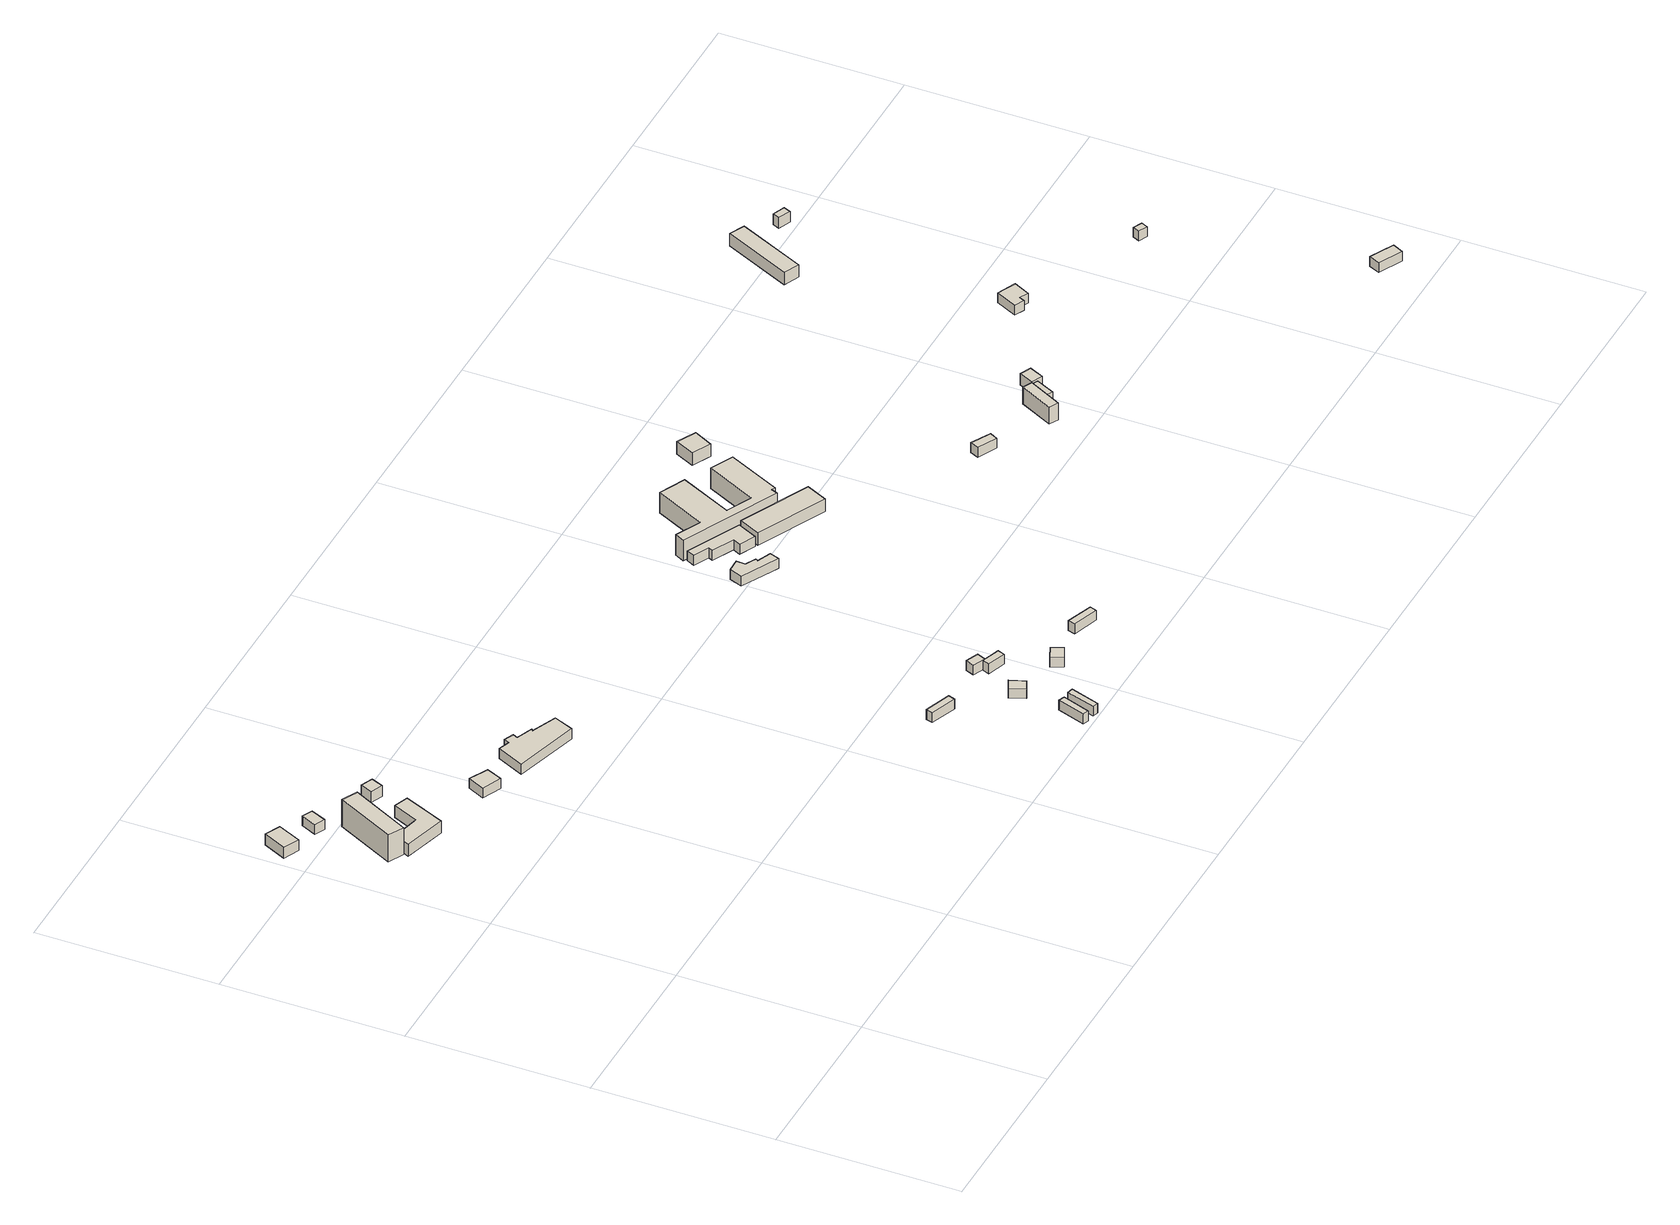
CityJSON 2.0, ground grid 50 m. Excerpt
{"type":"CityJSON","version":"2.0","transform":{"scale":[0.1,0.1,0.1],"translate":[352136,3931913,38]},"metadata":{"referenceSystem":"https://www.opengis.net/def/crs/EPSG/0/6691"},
"CityObjects":{
"building1":{"type":"Building","attributes":{"usage":"401","measuredHeight":4.2,"storeysAboveGround":1,"BuildingIDAttribute.prefecture":"14","BuildingIDAttribute.city":"14153","BuildingDetailAttribute.totalFloorArea":34.4,"BuildingDetailAttribute.buildingFootprintArea":34.4,"BuildingDetailAttribute.buildingStructureType":"610","BuildingDetailAttribute.buildingStructureOrgType":"2","BuildingDetailAttribute.orgUsage":"61","BuildingDetailAttribute.surveyYear":2015,"BuildingRiverFloodingRiskAttribute.description":"1","BuildingRiverFloodingRiskAttribute.rankOrg":"2","BuildingRiverFloodingRiskAttribute.depth":2.53,"BuildingRiverFloodingRiskAttribute.adminType":"2","BuildingRiverFloodingRiskAttribute.scale":"1","BuildingRiverFloodingRiskAttribute.duration":17.25},"geometry":[{"type":"Solid","lod":"1","boundaries":[[[[0,1,2,3]],[[2,4,5,3]],[[1,6,4,2]],[[0,7,6,1]],[[3,5,7,0]],[[4,6,7,5]]]]}]},
"building2":{"type":"Building","attributes":{"usage":"401","measuredHeight":8.5,"storeysAboveGround":1,"BuildingIDAttribute.prefecture":"14","BuildingIDAttribute.city":"14153","BuildingDetailAttribute.totalFloorArea":96.2,"BuildingDetailAttribute.buildingFootprintArea":96.2,"BuildingDetailAttribute.buildingStructureType":"610","BuildingDetailAttribute.buildingStructureOrgType":"2","BuildingDetailAttribute.orgUsage":"61","BuildingDetailAttribute.surveyYear":2015,"BuildingRiverFloodingRiskAttribute.description":"1","BuildingRiverFloodingRiskAttribute.rankOrg":"2","BuildingRiverFloodingRiskAttribute.depth":2.3,"BuildingRiverFloodingRiskAttribute.adminType":"2","BuildingRiverFloodingRiskAttribute.scale":"1","BuildingRiverFloodingRiskAttribute.duration":16.75},"geometry":[{"type":"Solid","lod":"1","boundaries":[[[[8,9,10,11]],[[10,12,13,11]],[[9,14,12,10]],[[8,15,14,9]],[[11,13,15,8]],[[12,14,15,13]]]]}]},
"building3":{"type":"Building","attributes":{"BuildingIDAttribute.prefecture":"14","BuildingIDAttribute.city":"14153","BuildingDetailAttribute.surveyYear":2015,"BuildingRiverFloodingRiskAttribute.description":"1","BuildingRiverFloodingRiskAttribute.rankOrg":"2","BuildingRiverFloodingRiskAttribute.depth":2.63,"BuildingRiverFloodingRiskAttribute.adminType":"2","BuildingRiverFloodingRiskAttribute.scale":"1","BuildingRiverFloodingRiskAttribute.duration":16.75},"geometry":[{"type":"Solid","lod":"1","boundaries":[[[[16,17,18,19]],[[18,20,21,19]],[[17,22,20,18]],[[16,23,22,17]],[[19,21,23,16]],[[20,22,23,21]]]]}]},
"building4":{"type":"Building","attributes":{"measuredHeight":4,"BuildingIDAttribute.prefecture":"14","BuildingIDAttribute.city":"14153","BuildingDetailAttribute.surveyYear":2015,"BuildingRiverFloodingRiskAttribute.description":"1","BuildingRiverFloodingRiskAttribute.rankOrg":"2","BuildingRiverFloodingRiskAttribute.depth":2.08,"BuildingRiverFloodingRiskAttribute.adminType":"2","BuildingRiverFloodingRiskAttribute.scale":"1","BuildingRiverFloodingRiskAttribute.duration":15.83},"geometry":[{"type":"Solid","lod":"1","boundaries":[[[[24,25,26,27,28,29]],[[28,30,31,29]],[[27,32,30,28]],[[26,33,32,27]],[[25,34,33,26]],[[24,35,34,25]],[[29,31,35,24]],[[30,32,33,34,35,31]]]]}]},
"building5":{"type":"Building","attributes":{"measuredHeight":3.6,"BuildingIDAttribute.prefecture":"14","BuildingIDAttribute.city":"14153","BuildingDetailAttribute.surveyYear":2015,"BuildingRiverFloodingRiskAttribute.description":"1","BuildingRiverFloodingRiskAttribute.rankOrg":"2","BuildingRiverFloodingRiskAttribute.depth":2.49,"BuildingRiverFloodingRiskAttribute.adminType":"2","BuildingRiverFloodingRiskAttribute.scale":"1","BuildingRiverFloodingRiskAttribute.duration":16.75},"geometry":[{"type":"Solid","lod":"1","boundaries":[[[[36,37,38,39]],[[38,40,41,39]],[[37,42,40,38]],[[36,43,42,37]],[[39,41,43,36]],[[40,42,43,41]]]]}]},
"building6":{"type":"Building","attributes":{"BuildingIDAttribute.prefecture":"14","BuildingIDAttribute.city":"14153","BuildingDetailAttribute.surveyYear":2015,"BuildingRiverFloodingRiskAttribute.description":"1","BuildingRiverFloodingRiskAttribute.rankOrg":"2","BuildingRiverFloodingRiskAttribute.depth":2.45,"BuildingRiverFloodingRiskAttribute.adminType":"2","BuildingRiverFloodingRiskAttribute.scale":"1","BuildingRiverFloodingRiskAttribute.duration":18.08},"geometry":[{"type":"Solid","lod":"1","boundaries":[[[[44,45,46,47]],[[46,48,49,47]],[[45,50,48,46]],[[44,51,50,45]],[[47,49,51,44]],[[48,50,51,49]]]]}]},
"building7":{"type":"Building","attributes":{"measuredHeight":3.5,"BuildingIDAttribute.prefecture":"14","BuildingIDAttribute.city":"14153","BuildingDetailAttribute.surveyYear":2015,"BuildingRiverFloodingRiskAttribute.description":"1","BuildingRiverFloodingRiskAttribute.rankOrg":"2","BuildingRiverFloodingRiskAttribute.depth":2.24,"BuildingRiverFloodingRiskAttribute.adminType":"2","BuildingRiverFloodingRiskAttribute.scale":"1","BuildingRiverFloodingRiskAttribute.duration":18.08},"geometry":[{"type":"Solid","lod":"1","boundaries":[[[[52,53,54,55,56,57,58,59,60,61]],[[60,62,63,61]],[[59,64,62,60]],[[58,65,64,59]],[[57,66,65,58]],[[56,67,66,57]],[[55,68,67,56]],[[54,69,68,55]],[[53,70,69,54]],[[52,71,70,53]],[[61,63,71,52]],[[62,64,65,66,67,68,69,70,71,63]]]]}]},
"building8":{"type":"Building","attributes":{"BuildingIDAttribute.prefecture":"14","BuildingIDAttribute.city":"14153","BuildingDetailAttribute.surveyYear":2015},"geometry":[{"type":"Solid","lod":"1","boundaries":[[[[72,73,74,75]],[[74,76,77,75]],[[73,78,76,74]],[[72,79,78,73]],[[75,77,79,72]],[[76,78,79,77]]]]}]},
"building9":{"type":"Building","attributes":{"BuildingIDAttribute.prefecture":"14","BuildingIDAttribute.city":"14153","BuildingDetailAttribute.surveyYear":2015},"geometry":[{"type":"Solid","lod":"1","boundaries":[[[[80,81,82,83]],[[82,84,85,83]],[[81,86,84,82]],[[80,87,86,81]],[[83,85,87,80]],[[84,86,87,85]]]]}]},
"building10":{"type":"Building","attributes":{"BuildingIDAttribute.prefecture":"14","BuildingIDAttribute.city":"14153","BuildingDetailAttribute.surveyYear":2015},"geometry":[{"type":"Solid","lod":"1","boundaries":[[[[88,89,90,91]],[[90,92,93,91]],[[89,94,92,90]],[[88,95,94,89]],[[91,93,95,88]],[[92,94,95,93]]]]}]},
"building11":{"type":"Building","attributes":{"BuildingIDAttribute.prefecture":"14","BuildingIDAttribute.city":"14153","BuildingDetailAttribute.surveyYear":2015},"geometry":[{"type":"Solid","lod":"1","boundaries":[[[[96,97,98,99]],[[98,100,101,99]],[[97,102,100,98]],[[96,103,102,97]],[[99,101,103,96]],[[100,102,103,101]]]]}]},
"building12":{"type":"Building","attributes":{"BuildingIDAttribute.prefecture":"14","BuildingIDAttribute.city":"14153","BuildingDetailAttribute.surveyYear":2015},"geometry":[{"type":"Solid","lod":"1","boundaries":[[[[104,105,106,107]],[[106,108,109,107]],[[105,110,108,106]],[[104,111,110,105]],[[107,109,111,104]],[[108,110,111,109]]]]}]},
"building13":{"type":"Building","attributes":{"BuildingIDAttribute.prefecture":"14","BuildingIDAttribute.city":"14153","BuildingDetailAttribute.surveyYear":2015},"geometry":[{"type":"Solid","lod":"1","boundaries":[[[[112,113,114,115]],[[114,116,117,115]],[[113,118,116,114]],[[112,119,118,113]],[[115,117,119,112]],[[116,118,119,117]]]]}]},
"building14":{"type":"Building","attributes":{"BuildingIDAttribute.prefecture":"14","BuildingIDAttribute.city":"14153","BuildingDetailAttribute.surveyYear":2015},"geometry":[{"type":"Solid","lod":"1","boundaries":[[[[120,121,122,123]],[[122,124,125,123]],[[121,126,124,122]],[[120,127,126,121]],[[123,125,127,120]],[[124,126,127,125]]]]}]},
"building15":{"type":"Building","attributes":{"BuildingIDAttribute.prefecture":"14","BuildingIDAttribute.city":"14153","BuildingDetailAttribute.surveyYear":2015},"geometry":[{"type":"Solid","lod":"1","boundaries":[[[[128,129,130,131]],[[130,132,133,131]],[[129,134,132,130]],[[128,135,134,129]],[[131,133,135,128]],[[132,134,135,133]]]]}]},
"building16":{"type":"Building","attributes":{"BuildingIDAttribute.prefecture":"14","BuildingIDAttribute.city":"14153","BuildingDetailAttribute.surveyYear":2015,"BuildingRiverFloodingRiskAttribute.description":"1","BuildingRiverFloodingRiskAttribute.rankOrg":"3","BuildingRiverFloodingRiskAttribute.depth":3.05,"BuildingRiverFloodingRiskAttribute.adminType":"2","BuildingRiverFloodingRiskAttribute.scale":"1","BuildingRiverFloodingRiskAttribute.duration":18.33},"geometry":[{"type":"Solid","lod":"1","boundaries":[[[[136,137,138,139,140,141,142,143]],[[142,144,145,143]],[[141,146,144,142]],[[140,147,146,141]],[[139,148,147,140]],[[138,149,148,139]],[[137,150,149,138]],[[136,151,150,137]],[[143,145,151,136]],[[144,146,147,148,149,150,151,145]]]]}]},
"building17":{"type":"Building","attributes":{"BuildingIDAttribute.prefecture":"14","BuildingIDAttribute.city":"14153","BuildingDetailAttribute.surveyYear":2015,"BuildingRiverFloodingRiskAttribute.description":"1","BuildingRiverFloodingRiskAttribute.rankOrg":"2","BuildingRiverFloodingRiskAttribute.depth":2.52,"BuildingRiverFloodingRiskAttribute.adminType":"2","BuildingRiverFloodingRiskAttribute.scale":"1","BuildingRiverFloodingRiskAttribute.duration":18.33},"geometry":[{"type":"Solid","lod":"1","boundaries":[[[[152,153,154,155,156,157,158,159]],[[158,160,161,159]],[[157,162,160,158]],[[156,163,162,157]],[[155,164,163,156]],[[154,165,164,155]],[[153,166,165,154]],[[152,167,166,153]],[[159,161,167,152]],[[160,162,163,164,165,166,167,161]]]]}]},
"building18":{"type":"Building","attributes":{"measuredHeight":7.6,"BuildingIDAttribute.prefecture":"14","BuildingIDAttribute.city":"14153","BuildingDetailAttribute.surveyYear":2015,"BuildingRiverFloodingRiskAttribute.description":"1","BuildingRiverFloodingRiskAttribute.rankOrg":"2","BuildingRiverFloodingRiskAttribute.depth":1.78,"BuildingRiverFloodingRiskAttribute.adminType":"2","BuildingRiverFloodingRiskAttribute.scale":"1","BuildingRiverFloodingRiskAttribute.duration":13.58},"geometry":[{"type":"Solid","lod":"1","boundaries":[[[[168,169,170,171,172,173,174,175,176,177,178,179]],[[178,180,181,179]],[[177,182,180,178]],[[176,183,182,177]],[[175,184,183,176]],[[174,185,184,175]],[[173,186,185,174]],[[172,187,186,173]],[[171,188,187,172]],[[170,189,188,171]],[[169,190,189,170]],[[168,191,190,169]],[[179,181,191,168]],[[180,182,183,184,185,186,187,188,189,190,191,181]]]]}]},
"building19":{"type":"Building","attributes":{"measuredHeight":4.7,"BuildingIDAttribute.prefecture":"14","BuildingIDAttribute.city":"14153","BuildingDetailAttribute.surveyYear":2015,"BuildingRiverFloodingRiskAttribute.description":"1","BuildingRiverFloodingRiskAttribute.rankOrg":"2","BuildingRiverFloodingRiskAttribute.depth":2.41,"BuildingRiverFloodingRiskAttribute.adminType":"2","BuildingRiverFloodingRiskAttribute.scale":"1","BuildingRiverFloodingRiskAttribute.duration":18.33},"geometry":[{"type":"Solid","lod":"1","boundaries":[[[[192,193,194,195]],[[194,196,197,195]],[[193,198,196,194]],[[192,199,198,193]],[[195,197,199,192]],[[196,198,199,197]]]]}]},
"building20":{"type":"Building","attributes":{"measuredHeight":4.1,"BuildingIDAttribute.prefecture":"14","BuildingIDAttribute.city":"14153","BuildingDetailAttribute.surveyYear":2015,"BuildingRiverFloodingRiskAttribute.description":"1","BuildingRiverFloodingRiskAttribute.rankOrg":"2","BuildingRiverFloodingRiskAttribute.depth":2.63,"BuildingRiverFloodingRiskAttribute.adminType":"2","BuildingRiverFloodingRiskAttribute.scale":"1","BuildingRiverFloodingRiskAttribute.duration":22.58},"geometry":[{"type":"Solid","lod":"1","boundaries":[[[[200,201,202,203]],[[202,204,205,203]],[[201,206,204,202]],[[200,207,206,201]],[[203,205,207,200]],[[204,206,207,205]]]]}]},
"building21":{"type":"Building","attributes":{"BuildingIDAttribute.prefecture":"14","BuildingIDAttribute.city":"14153","BuildingDetailAttribute.surveyYear":2015,"BuildingRiverFloodingRiskAttribute.description":"1","BuildingRiverFloodingRiskAttribute.rankOrg":"2","BuildingRiverFloodingRiskAttribute.depth":2.94,"BuildingRiverFloodingRiskAttribute.adminType":"2","BuildingRiverFloodingRiskAttribute.scale":"1","BuildingRiverFloodingRiskAttribute.duration":21.92},"geometry":[{"type":"Solid","lod":"1","boundaries":[[[[208,209,210,211]],[[210,212,213,211]],[[209,214,212,210]],[[208,215,214,209]],[[211,213,215,208]],[[212,214,215,213]]]]}]},
"building22":{"type":"Building","attributes":{"measuredHeight":5.4,"BuildingIDAttribute.prefecture":"14","BuildingIDAttribute.city":"14153","BuildingDetailAttribute.surveyYear":2015,"BuildingRiverFloodingRiskAttribute.description":"1","BuildingRiverFloodingRiskAttribute.rankOrg":"2","BuildingRiverFloodingRiskAttribute.depth":2.76,"BuildingRiverFloodingRiskAttribute.adminType":"2","BuildingRiverFloodingRiskAttribute.scale":"1","BuildingRiverFloodingRiskAttribute.duration":23},"geometry":[{"type":"Solid","lod":"1","boundaries":[[[[216,217,218,219]],[[218,220,221,219]],[[217,222,220,218]],[[216,223,222,217]],[[219,221,223,216]],[[220,222,223,221]]]]}]},
"building23":{"type":"Building","attributes":{"measuredHeight":4.7,"BuildingIDAttribute.prefecture":"14","BuildingIDAttribute.city":"14153","BuildingDetailAttribute.surveyYear":2015,"BuildingRiverFloodingRiskAttribute.description":"1","BuildingRiverFloodingRiskAttribute.rankOrg":"2","BuildingRiverFloodingRiskAttribute.depth":2.82,"BuildingRiverFloodingRiskAttribute.adminType":"2","BuildingRiverFloodingRiskAttribute.scale":"1","BuildingRiverFloodingRiskAttribute.duration":23},"geometry":[{"type":"Solid","lod":"1","boundaries":[[[[224,225,226,227]],[[226,228,229,227]],[[225,230,228,226]],[[224,231,230,225]],[[227,229,231,224]],[[228,230,231,229]]]]}]},
"building24":{"type":"Building","attributes":{"measuredHeight":4.2,"BuildingIDAttribute.prefecture":"14","BuildingIDAttribute.city":"14153","BuildingDetailAttribute.surveyYear":2015,"BuildingRiverFloodingRiskAttribute.description":"1","BuildingRiverFloodingRiskAttribute.rankOrg":"2","BuildingRiverFloodingRiskAttribute.depth":2.89,"BuildingRiverFloodingRiskAttribute.adminType":"2","BuildingRiverFloodingRiskAttribute.scale":"1","BuildingRiverFloodingRiskAttribute.duration":23},"geometry":[{"type":"Solid","lod":"1","boundaries":[[[[232,233,234,235]],[[234,236,237,235]],[[233,238,236,234]],[[232,239,238,233]],[[235,237,239,232]],[[236,238,239,237]]]]}]},
"building25":{"type":"Building","attributes":{"BuildingIDAttribute.prefecture":"14","BuildingIDAttribute.city":"14153","BuildingDetailAttribute.surveyYear":2015,"BuildingRiverFloodingRiskAttribute.description":"1","BuildingRiverFloodingRiskAttribute.rankOrg":"3","BuildingRiverFloodingRiskAttribute.depth":3.09,"BuildingRiverFloodingRiskAttribute.adminType":"2","BuildingRiverFloodingRiskAttribute.scale":"1","BuildingRiverFloodingRiskAttribute.duration":23.92},"geometry":[{"type":"Solid","lod":"1","boundaries":[[[[240,241,242,243,244,245]],[[244,246,247,245]],[[243,248,246,244]],[[242,249,248,243]],[[241,250,249,242]],[[240,251,250,241]],[[245,247,251,240]],[[246,248,249,250,251,247]]]]}]},
"building26":{"type":"Building","attributes":{"measuredHeight":4.2,"BuildingIDAttribute.prefecture":"14","BuildingIDAttribute.city":"14153","BuildingDetailAttribute.surveyYear":2015,"BuildingRiverFloodingRiskAttribute.description":"1","BuildingRiverFloodingRiskAttribute.rankOrg":"3","BuildingRiverFloodingRiskAttribute.depth":3.03,"BuildingRiverFloodingRiskAttribute.adminType":"2","BuildingRiverFloodingRiskAttribute.scale":"1","BuildingRiverFloodingRiskAttribute.duration":23.17},"geometry":[{"type":"Solid","lod":"1","boundaries":[[[[252,253,254,255]],[[254,256,257,255]],[[253,258,256,254]],[[252,259,258,253]],[[255,257,259,252]],[[256,258,259,257]]]]}]},
"building27":{"type":"Building","attributes":{"measuredHeight":4.1,"BuildingIDAttribute.prefecture":"14","BuildingIDAttribute.city":"14153","BuildingDetailAttribute.surveyYear":2015,"BuildingRiverFloodingRiskAttribute.description":"1","BuildingRiverFloodingRiskAttribute.rankOrg":"3","BuildingRiverFloodingRiskAttribute.depth":3.09,"BuildingRiverFloodingRiskAttribute.adminType":"2","BuildingRiverFloodingRiskAttribute.scale":"1","BuildingRiverFloodingRiskAttribute.duration":23.17},"geometry":[{"type":"Solid","lod":"1","boundaries":[[[[260,261,262,263]],[[262,264,265,263]],[[261,266,264,262]],[[260,267,266,261]],[[263,265,267,260]],[[264,266,267,265]]]]}]},
"building28":{"type":"Building","attributes":{"BuildingIDAttribute.prefecture":"14","BuildingIDAttribute.city":"14153","BuildingDetailAttribute.surveyYear":2015,"BuildingRiverFloodingRiskAttribute.description":"1","BuildingRiverFloodingRiskAttribute.rankOrg":"3","BuildingRiverFloodingRiskAttribute.depth":3.1,"BuildingRiverFloodingRiskAttribute.adminType":"2","BuildingRiverFloodingRiskAttribute.scale":"1","BuildingRiverFloodingRiskAttribute.duration":10.42},"geometry":[{"type":"Solid","lod":"1","boundaries":[[[[268,269,270,271]],[[270,272,273,271]],[[269,274,272,270]],[[268,275,274,269]],[[271,273,275,268]],[[272,274,275,273]]]]}]},
"building29":{"type":"Building","attributes":{"BuildingIDAttribute.prefecture":"14","BuildingIDAttribute.city":"14153","BuildingDetailAttribute.surveyYear":2015,"BuildingRiverFloodingRiskAttribute.description":"1","BuildingRiverFloodingRiskAttribute.rankOrg":"3","BuildingRiverFloodingRiskAttribute.depth":3.64,"BuildingRiverFloodingRiskAttribute.adminType":"2","BuildingRiverFloodingRiskAttribute.scale":"1","BuildingRiverFloodingRiskAttribute.duration":25.42},"geometry":[{"type":"Solid","lod":"1","boundaries":[[[[276,277,278,279]],[[278,280,281,279]],[[277,282,280,278]],[[276,283,282,277]],[[279,281,283,276]],[[280,282,283,281]]]]}]}
},
"vertices":[
[48,1538,26],[4,1558,26],[35,1623,26],[78,1603,26],[35,1623,59],[78,1603,59],[4,1558,59],[48,1538,59],
[138,1297,28],[95,1319,28],[178,1482,28],[221,1460,28],[178,1482,111],[221,1460,111],[95,1319,111],[138,1297,111],
[122,1529,27],[142,1572,27],[170,1559,27],[151,1516,27],[170,1559,57],[151,1516,57],[142,1572,57],[122,1529,57],
[135,1284,29],[156,1328,29],[233,1309,29],[265,1380,29],[305,1365,29],[256,1250,29],[305,1365,65],[256,1250,65],[265,1380,65],[233,1309,65],[156,1328,65],[135,1284,65],
[297,1458,27],[311,1492,27],[345,1478,27],[331,1444,27],[345,1478,60],[331,1444,60],[311,1492,60],[297,1458,60],
[425,1217,29],[448,1264,29],[499,1237,29],[480,1193,29],[499,1237,59],[480,1193,59],[448,1264,59],[425,1217,59],
[549,1170,31],[585,1246,31],[616,1235,31],[623,1250,31],[650,1238,31],[644,1225,31],[689,1207,31],[685,1202,31],[755,1173,31],[732,1118,31],[755,1173,62],[732,1118,62],[685,1202,62],[689,1207,62],[644,1225,62],[650,1238,62],[623,1250,62],[616,1235,62],[585,1246,62],[549,1170,62],
[1188,357,8],[1194,376,8],[1268,350,8],[1261,331,8],[1268,350,38],[1261,331,38],[1194,376,38],[1188,357,38],
[1340,21,6],[1367,99,6],[1384,92,6],[1357,15,6],[1384,92,36],[1357,15,36],[1367,99,36],[1340,21,36],
[1380,13,5],[1406,93,5],[1422,88,5],[1396,8,5],[1422,88,35],[1396,8,35],[1406,93,35],[1380,13,35],
[1404,202,7],[1374,189,7],[1357,231,7],[1387,244,7],[1357,231,37],[1387,244,37],[1374,189,37],[1404,202,37],
[1441,332,7],[1406,347,7],[1416,371,7],[1451,356,7],[1416,371,37],[1451,356,37],[1406,347,37],[1441,332,37],
[1478,297,7],[1426,315,7],[1433,335,7],[1485,317,7],[1433,335,37],[1485,317,37],[1426,315,37],[1478,297,37],
[1550,207,7],[1564,176,7],[1528,159,7],[1514,191,7],[1528,159,37],[1514,191,37],[1564,176,37],[1550,207,37],
[1660,192,7],[1667,212,7],[1740,186,7],[1733,167,7],[1740,186,37],[1733,167,37],[1667,212,37],[1660,192,37],
[1476,1005,22],[1490,1041,22],[1527,1042,22],[1526,1017,22],[1555,1002,22],[1551,995,22],[1590,979,22],[1580,952,22],[1590,979,52],[1580,952,52],[1551,995,52],[1555,1002,52],[1526,1017,52],[1527,1042,52],[1490,1041,52],[1476,1005,52],
[1635,1040,23],[1590,1062,23],[1600,1083,23],[1540,1112,23],[1545,1124,23],[1502,1145,23],[1513,1168,23],[1662,1096,23],[1513,1168,53],[1662,1096,53],[1502,1145,53],[1545,1124,53],[1540,1112,53],[1600,1083,53],[1590,1062,53],[1635,1040,53],
[1784,1065,24],[1776,1047,24],[1507,1176,24],[1520,1202,24],[1591,1168,24],[1659,1309,24],[1731,1275,24],[1662,1130,24],[1733,1096,24],[1801,1237,24],[1864,1207,24],[1794,1060,24],[1864,1207,87],[1794,1060,87],[1801,1237,87],[1733,1096,87],[1662,1130,87],[1731,1275,87],[1659,1309,87],[1591,1168,87],[1520,1202,87],[1507,1176,87],[1776,1047,87],[1784,1065,87],
[1641,1037,23],[1669,1096,23],[1863,1003,23],[1835,944,23],[1863,1003,61],[1835,944,61],[1669,1096,61],[1641,1037,61],
[1917,1291,25],[1865,1317,25],[1891,1370,25],[1944,1343,25],[1891,1370,63],[1944,1343,63],[1865,1317,63],[1917,1291,63],
[2258,694,20],[2247,672,20],[2193,699,20],[2204,722,20],[2193,699,50],[2204,722,50],[2247,672,50],[2258,694,50],
[2388,596,20],[2436,689,20],[2461,676,20],[2413,583,20],[2461,676,72],[2413,583,72],[2436,689,72],[2388,596,72],
[2491,674,22],[2466,623,22],[2448,631,22],[2473,683,22],[2448,631,57],[2473,683,57],[2466,623,57],[2491,674,57],
[2498,725,24],[2529,711,24],[2511,671,24],[2479,685,24],[2511,671,58],[2479,685,58],[2529,711,58],[2498,725,58],
[2782,917,19],[2834,893,19],[2812,848,19],[2788,860,19],[2781,845,19],[2754,858,19],[2781,845,49],[2754,858,49],[2788,860,49],[2812,848,49],[2834,893,49],[2782,917,49],
[2753,1586,23],[2667,1399,23],[2624,1419,23],[2711,1606,23],[2624,1419,61],[2711,1606,61],[2667,1399,61],[2753,1586,61],
[2861,1512,22],[2827,1527,22],[2835,1546,22],[2869,1532,22],[2835,1546,55],[2869,1532,55],[2827,1527,55],[2861,1512,55],
[3350,89,18],[3284,122,18],[3298,152,18],[3365,119,18],[3298,152,48],[3365,119,48],[3284,122,48],[3350,89,48],
[3179,697,18],[3155,708,18],[3163,727,18],[3188,715,18],[3163,727,48],[3188,715,48],[3155,708,48],[3179,697,48]
]}
